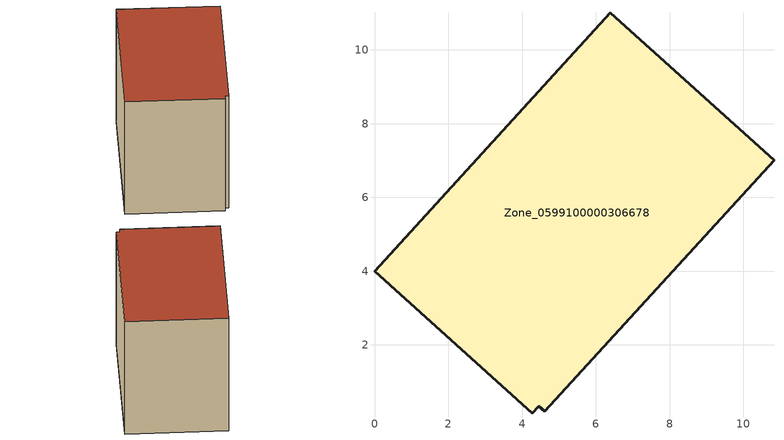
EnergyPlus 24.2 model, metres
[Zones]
Zone_0599100000306678
 floor ground (C_G): 4.62,0.2 4.45,0.34 4.27,0.15 0,4 6.39,11 10.83,7 z0
 wall outside (C_F): 10.83,7 6.39,11 0,4 4.27,0.15 4.45,0.34 4.62,0.2 10.83,7 z0:7.73
 roof outside (C_R): 4.45,0.34 4.62,0.2 10.83,7 6.39,11 0,4 4.27,0.15 z7.73
[BUILDING]
Pand.0599100000306678: North Axis=0; Terrain=City; Loads Convergence Tolerance Value=0.04; Temperature Convergence Tolerance Value=0.4; Solar Distribution=FullExterior; Maximum Number of Warmup Days=25; Minimum Number of Warmup Days=1
[Site:Location]
Rotterdam.The.Hague.AP_ZH_NLD Design_Conditions: Latitude=51.96; Longitude=4.45; Time Zone=1; Elevation=-4.5
[SITE:GROUNDTEMPERATURE:BUILDINGSURFACE]
18, 18, 18, 18, 18, 18, 18, 18, 18, 18, 18, 18
[MATERIAL] Thermal Absorptance=0.9; Solar Absorptance=0.7; Visible Absorptance=0.7
Name | Roughness | Thickness | Conductivity | Density | Specific Heat
G.TI.1975-1991 | MediumSmooth | 0.15 | 0.288461 | 540 | 1210
F.TI.1975-1991 | Rough | 0.3 | 0.230769 | 1920 | 840
R.TI.1975-1991 | MediumRough | 0.2 | 0.153846 | 1500 | 1000
[CONSTRUCTION]
C_G: G.TI.1975-1991
C_F: F.TI.1975-1991
C_R: R.TI.1975-1991
[ZONE]
Zone_0599100000306678: Type=1; Multiplier=1; Ceiling Height=Autocalculate; Volume=Autocalculate; Floor Area=autocalculate; Part of Total Floor Area=Yes
[ZONEINFILTRATION:DESIGNFLOWRATE]
Infil_Zone_0599100000306678: Zone or ZoneList or Space or SpaceList=Zone_0599100000306678; Schedule=AlwaysOn; Design Flow Rate Calculation Method=Flow/Area; Flow Rate per Floor Area=0.003; Constant Term Coefficient=1; Temperature Term Coefficient=0; Velocity Term Coefficient=0; Velocity Squared Term Coefficient=0
[HVACTEMPLATE:ZONE:IDEALLOADSAIRSYSTEM]
Zone_0599100000306678: Maximum Heating Supply Air Temperature=50; Minimum Cooling Supply Air Temperature=13; Maximum Heating Supply Air Humidity Ratio=0.0156; Minimum Cooling Supply Air Humidity Ratio=0.0077; Heating Limit=NoLimit; Cooling Limit=NoLimit; Dehumidification Control Type=ConstantSensibleHeatRatio; Cooling Sensible Heat Ratio=0.7; Dehumidification Setpoint=60; Humidification Control Type=None; Humidification Setpoint=30; Outdoor Air Method=None; Outdoor Air Flow Rate per Person=0.00944; Outdoor Air Flow Rate per Zone Floor Area=0; Outdoor Air Flow Rate per Zone=0; Demand Controlled Ventilation Type=None; Outdoor Air Economizer Type=NoEconomizer; Heat Recovery Type=None; Sensible Heat Recovery Effectiveness=0.7; Latent Heat Recovery Effectiveness=0.65
[ZONECONTROL:THERMOSTAT]
ThermostatControl_Zone_0599100000306678: Zone or ZoneList=Zone_0599100000306678; Control Type Schedule=DualSetpointControlType; Control 1=Thermostat_Zone_0599100000306678; Temperature Difference Between Cutout And Setpoint=0
[THERMOSTATSETPOINT:DUALSETPOINT]
Thermostat_Zone_0599100000306678: Heating Setpoint Temperature Schedule=HeatingSetpoint_Zone_0599100000306678; Cooling Setpoint Temperature Schedule=CoolingSetpoint_Zone_0599100000306678
[SCHEDULE:COMPACT]
HeatingSetpoint_Zone_0599100000306678: Through: 12/31, For: AllDays, Until: 24:00, 21
CoolingSetpoint_Zone_0599100000306678: Through: 12/31, For: AllDays, Until: 24:00, 24
DualSetpointControlType: Through: 12/31, For: AllDays, Until: 24:00, 4
AlwaysOn: Through: 12/31, For: AllDays, Until: 24:00, 1
